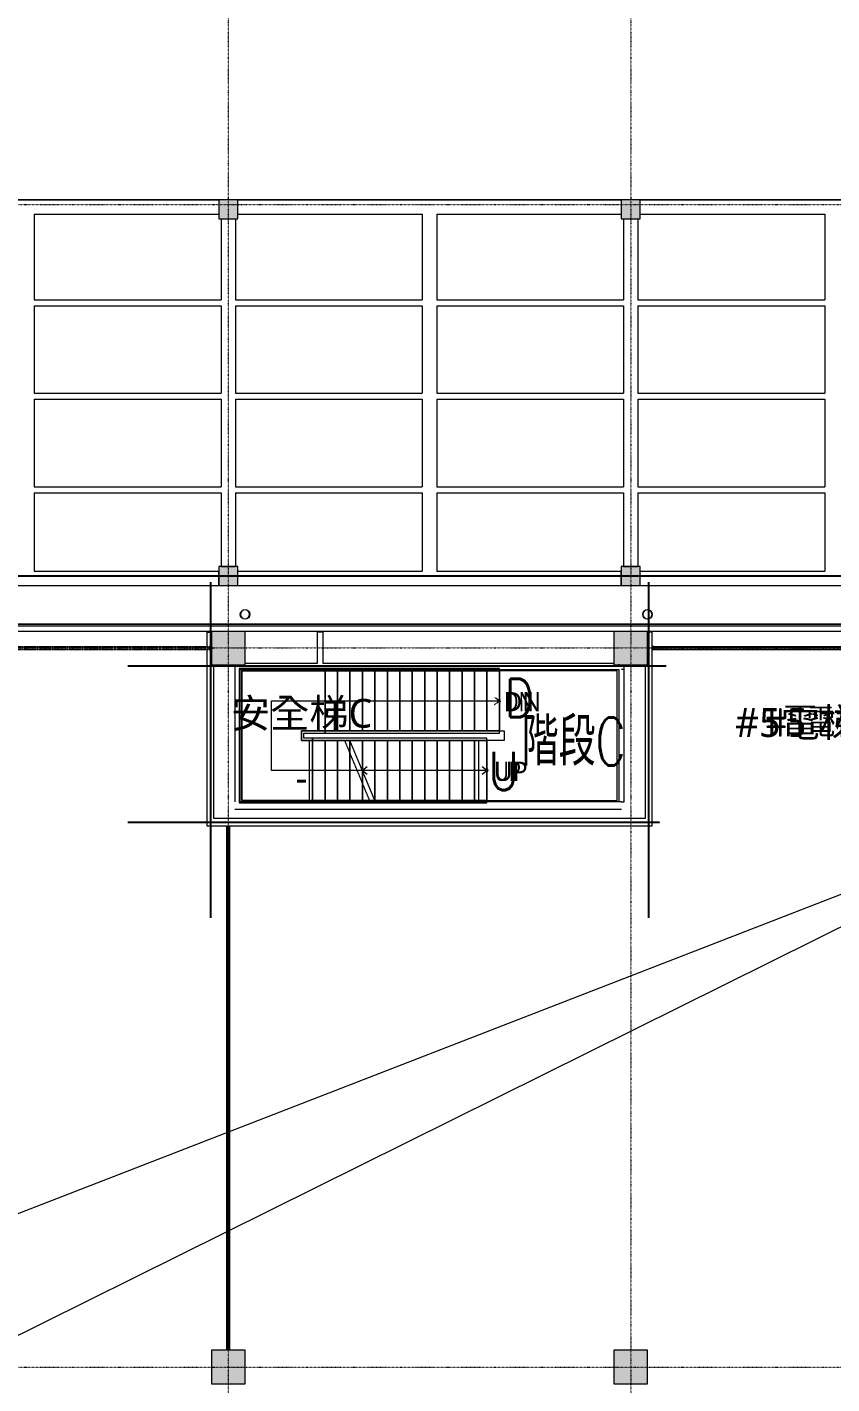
# Model space of a CAD drawing. Extents: x -32000 to 290600, y -29000 to 131250.
# Drawn here: x 172200 to 189000, y 74650 to 102950 of the extents above; entities that cross this region are included whole.
import ezdxf
from ezdxf.enums import TextEntityAlignment as Align

# ---------------------------------------------------------------- set-up
doc = ezdxf.new("R2010")
doc.units = 0
doc.header["$LTSCALE"] = 10
for name, pattern in [('H12PL2$0$JJP_三點線', [0.9, 0.3, -0.15, 0, -0.15, 0, -0.15, 0, -0.15]), ('H12PL2$0$JJP_虛線(退縮線、投影線、地下室範圍、非屬本工程、圖面分區)', [0.45, 0.3, -0.15]), ('H12PL2$0$虛線', [0.846667, 0.423333, -0.423333]), ('XFM7P20ICA$0$CENTERK3', [2.749, 2.5, -0.083, 0.083, -0.083]), ('XFM7P20ICA$0$H12PL2$0$JJP_三點線', [0.9, 0.3, -0.15, 0, -0.15, 0, -0.15, 0, -0.15]), ('XFM7P20ICA$0$H12PL2$0$JJP_虛線(退縮線、投影線、地下室範圍、非屬本工程、圖面分區)', [0.45, 0.3, -0.15]), ('XFM7P20ICA$0$H12PL2$0$虛線', [0.846667, 0.423333, -0.423333]), ('XFM7P20ICA$0$XFDP20$0$HIDDEN2', [0.1875, 0.125, -0.0625])]:
    doc.linetypes.add(name, pattern=pattern)
for name, color, linetype in [('H12PL2$0$A-OBJE-2D', 252, 'Continuous'), ('H12PL2$0$A-OBJE-MEP', 252, 'Continuous'), ('H12PL2$0$A-STRS', 252, 'Continuous'), ('H12PL2$0$A-TEXT', 252, 'Continuous'), ('H12PL2$0$A-WALL-EX', 252, 'Continuous'), ('H12PL2$0$A-WALL-IN', 252, 'Continuous'), ('H12PL2$0$A-ZONE', 252, 'Continuous'), ('H12PL2$0$S-BEAM-SHOW', 252, 'Continuous'), ('H12PL2$0$S-COL', 252, 'Continuous'), ('H12PL2$0$S-GRID', 252, 'Continuous'), ('H12PL2$0$S-SLAB-SHOW', 252, 'Continuous'), ('XFDP20$0$A-Partition-Col (50K)', 1, 'Continuous'), ('XFDP20$0$A-W-P3_(50K)', 2, 'Continuous'), ('XFDP20$0$A-W-R1 (Rockwool) (50K)', 2, 'Continuous'), ('XFM7P20ICA$0$H12PL2$0$A-OBJE-2D', 252, 'Continuous'), ('XFM7P20ICA$0$H12PL2$0$A-OBJE-MEP', 252, 'Continuous'), ('XFM7P20ICA$0$H12PL2$0$A-STRS', 252, 'Continuous'), ('XFM7P20ICA$0$H12PL2$0$A-WALL-EX', 252, 'Continuous'), ('XFM7P20ICA$0$H12PL2$0$A-WALL-IN', 252, 'Continuous'), ('XFM7P20ICA$0$H12PL2$0$A-ZONE', 252, 'Continuous'), ('XFM7P20ICA$0$H12PL2$0$Hattch', 252, 'Continuous'), ('XFM7P20ICA$0$H12PL2$0$S-COL', 252, 'Continuous'), ('XFM7P20ICA$0$H12PL2$0$S-GRID', 252, 'Continuous'), ('XFM7P20ICA$0$K-SIN', 252, 'XFM7P20ICA$0$CENTERK3'), ('XFM7P20ICA$0$TEXT2', 252, 'Continuous'), ('XFM7P20ICA$0$XFDP20$0$A-Partition-Col (200K)', 1, 'Continuous'), ('XFM7P20ICA$0$XFDP20$0$A-Partition-Col (50K)', 1, 'Continuous'), ('XFM7P20ICA$0$XFDP20$0$A-W-P3_(50K)', 2, 'Continuous'), ('XFM7P20ICA$0$XFDP20$0$A-W-R1 (Rockwool) (200K)', 2, 'XFM7P20ICA$0$XFDP20$0$HIDDEN2'), ('XFM7P20ICA$0$XFDP20$0$A-W-R1 (Rockwool) (50K)', 2, 'Continuous')]:
    doc.layers.add(name, color=color, linetype=linetype)
doc.styles.add('H12PL2$0$Standard', font='', dxfattribs={"width": 0.8})
doc.styles.add('XFM7P20ICA$0$H12PL2$0$Standard', font='isocp.shx', dxfattribs={"bigfont": 'chineset.shx'})
doc.styles.add('XFM7P20ICA$0$TEXT', font='romans.shx', dxfattribs={"width": 0.85, "bigfont": 'BIGFONT.shx'})
doc.styles.get('H12PL2$0$Standard').set_extended_font_data('Microsoft JhengHei')

# ---------------------------------------------------------------- blocks, each defined once
blk = doc.blocks.new('XFDP20$0$TP1-50-Partition_Col-side')
blk.add_lwpolyline([(-2.5, -4), (-2.5, -3.9), (-2.6, -3.9), (-2.5, -3), (-2.5, -0.3), (-2.4, -0.2), (-0.7, -0.2), (-0.5, -0.2), (-0.1, -0.2), (0, -0.2), (0, -0.2), (0.5, -0.2), (0.6, -0.2), (2.4, -0.2), (2.5, -0.3), (2.5, -3), (2.6, -3.9), (2.5, -3.9), (2.5, -4), (2.7, -4), (2.7, 0), (-2.7, 0), (-2.7, -4)], close=True)
for points in [[(-1.6, -2.1), (-2.3, -2.1, 0.414213), (-2.4, -2.2), (-2.4, -3.6), (-2.5, -3.6), (-2.5, -2.2, -0.414213), (-2.3, -2), (-1.6, -2), (-1.6, -2.1)], [(1.6, -2.1), (2.3, -2.1, -0.414213), (2.4, -2.2), (2.4, -3.6), (2.5, -3.6), (2.5, -2.2, 0.414213), (2.3, -2), (1.6, -2), (1.6, -2.1)]]:
    blk.add_lwpolyline(points, format="xyb")
blk.add_lwpolyline([(2.2, -3.6), (-2.2, -3.6, -0.414214), (-2.3, -3.5), (-2.3, -2.6, -0.414214), (-2.2, -2.5), (-1.3, -2.5, 0.414214), (-1.1, -2.3), (-1.1, -2.2, 0.414214), (-1.3, -2.1), (-1.9, -2.1), (-1.9, -2.1), (-1.3, -2.1, -0.414214), (-1.2, -2.2), (-1.2, -2.3, -0.414214), (-1.3, -2.4), (-2.2, -2.4, 0.414214), (-2.4, -2.6), (-2.4, -3.5, 0.414214), (-2.2, -3.6), (2.2, -3.6, 0.414214), (2.4, -3.5), (2.4, -2.6, 0.414214), (2.2, -2.4), (1.3, -2.4, -0.414214), (1.2, -2.3), (1.2, -2.2, -0.414214), (1.3, -2.1), (1.9, -2.1), (1.9, -2.1), (1.3, -2.1, 0.414214), (1.1, -2.2), (1.1, -2.3, 0.414214), (1.3, -2.5), (2.2, -2.5, -0.414214), (2.3, -2.6), (2.3, -3.5, -0.414214)], format="xyb", close=True)
blk = doc.blocks.new('XFDP20')
at = {"layer": 'XFDP20$0$A-W-P3_(50K)', "ltscale": 0.5}
for p, q in [((176375, 75350), (176375, 86290)), ((176425, 75350), (176425, 86290))]:
    blk.add_line(p, q, dxfattribs=at)
at = {"layer": 'XFDP20$0$A-W-R1 (Rockwool) (50K)'}
for p, q in [((185250, 90025, 0), (189375, 90025)), ((185250, 89975, 0), (189375, 89975, 0))]:
    blk.add_line(p, q, dxfattribs=at)
at = {"layer": 'XFDP20$0$A-Partition-Col (50K)', "xscale": 10, "yscale": 10, "zscale": 10, "rotation": 90}
blk.add_blockref('XFDP20$0$TP1-50-Partition_Col-side', (185250, 90000, 0), dxfattribs=at)
blk = doc.blocks.new('H12PL2')
at = {"layer": 'H12PL2$0$A-OBJE-2D', "lineweight": 0}
blk.add_line((18450, 18700), (192000, 85950), dxfattribs=at)
at = {"layer": 'H12PL2$0$A-OBJE-MEP', "lineweight": 0, "flags": 128}
for points in [[(176845, 90700, 1), (176655, 90700, 1)], [(185245, 90700, 1), (185055, 90700, 1)]]:
    blk.add_lwpolyline(points, format="xyb", close=True, dxfattribs=at)
at = {"layer": 'H12PL2$0$A-OBJE-MEP', "lineweight": 0}
for centre in [(176750, 90700), (185150, 90700)]:
    blk.add_circle(centre, 100, dxfattribs=at)
at = {"layer": 'H12PL2$0$A-STRS', "linetype": 'H12PL2$0$JJP_虛線(退縮線、投影線、地下室範圍、非屬本工程、圖面分區)', "lineweight": 0}
for p, q in [((178420, 89570), (176630, 89570)), ((176630, 89570), (176630, 86770)), ((176680, 86820), (176680, 89520)), ((176680, 89520), (178420, 89520)), ((178420, 89520), (176680, 89520)), ((176680, 89520), (176680, 86820)), ((178420, 89520), (178420, 89570)), ((182060, 89570), (178420, 89570)), ((178420, 89570), (178420, 89520)), ((178420, 89520), (182060, 89520)), ((178420, 89520), (178420, 88270)), ((178420, 89520), (178420, 88270)), ((178420, 89520), (178420, 88270)), ((178420, 88270), (178420, 89520)), ((178680, 89520), (178420, 89520)), ((178420, 89520), (178420, 88270)), ((178420, 89520), (178420, 88270)), ((178680, 89520), (178680, 88270)), ((178680, 88270), (178680, 89520)), ((178680, 89520), (178680, 88270)), ((178940, 89520), (178680, 89520)), ((178940, 89520), (178940, 88270)), ((178940, 88270), (178940, 89520)), ((178940, 89520), (178940, 88270)), ((179200, 89520), (178940, 89520)), ((179200, 89520), (179200, 88270)), ((179200, 88270), (179200, 89520)), ((179200, 89520), (179200, 88270)), ((179460, 89520), (179200, 89520)), ((179460, 89520), (179460, 88270)), ((179460, 88270), (179460, 89520)), ((179460, 89520), (179460, 88270)), ((179720, 89520), (179460, 89520)), ((179720, 89520), (179720, 88270)), ((179720, 88270), (179720, 89520)), ((179720, 89520), (179720, 88270)), ((179980, 89520), (179720, 89520)), ((179980, 89520), (179980, 88270)), ((179980, 88270), (179980, 89520)), ((179980, 89520), (179980, 88270)), ((180240, 89520), (179980, 89520)), ((180240, 89520), (180240, 88270)), ((180240, 88270), (180240, 89520)), ((180240, 89520), (180240, 88270)), ((180500, 89520), (180240, 89520)), ((180500, 89520), (180500, 88270)), ((180500, 88270), (180500, 89520)), ((180500, 89520), (180500, 88270)), ((180760, 89520), (180500, 89520)), ((180760, 89520), (180760, 88270)), ((180760, 88270), (180760, 89520)), ((180760, 89520), (180760, 88270)), ((181020, 89520), (180760, 89520)), ((181020, 89520), (181020, 88270)), ((181020, 88270), (181020, 89520)), ((181020, 89520), (181020, 88270)), ((181280, 89520), (181020, 89520)), ((181280, 89520), (181280, 88270)), ((181280, 88270), (181280, 89520)), ((181280, 89520), (181280, 88270)), ((181540, 89520), (181280, 89520)), ((181540, 89520), (181540, 88270)), ((181540, 88270), (181540, 89520)), ((181540, 89520), (181540, 88270)), ((181800, 89520), (181540, 89520)), ((181800, 89520), (181800, 88270)), ((181800, 88270), (181800, 89520)), ((181800, 89520), (181800, 88270)), ((182060, 89520), (181800, 89520)), ((182060, 89520), (182060, 89570)), ((182060, 88270), (182060, 89520)), ((178420, 88270), (177930, 88270)), ((177930, 88270), (177930, 88070)), ((177930, 88070), (177930, 88270)), ((177930, 88270), (178420, 88270)), ((177930, 88070), (178160, 88070)), ((178160, 88070), (177930, 88070)), ((177980, 88120), (177980, 88220)), ((177980, 88220), (178420, 88220)), ((178160, 88120), (177980, 88120)), ((178086.56, 88070), (178086.56, 86820)), ((178086.56, 88070), (178086.56, 86820)), ((178810.89, 88120), (178160, 88120)), ((178160, 88120), (178160, 88070)), ((178160, 88070), (178160, 88120)), ((178160, 88070), (178831.69, 88070)), ((178160, 86820), (178160, 88070)), ((178160, 86820), (178160, 88070)), ((178160, 86820), (178160, 88070)), ((178420, 88070), (178160, 88070)), ((178160, 88070), (178160, 86820)), ((178160, 86820), (178160, 88070)), ((178420, 88220), (178420, 88270)), ((182060, 88270), (178420, 88270)), ((178420, 88270), (178420, 88220)), ((178420, 88270), (178680, 88270)), ((178420, 88220), (182060, 88220)), ((178420, 86820), (178420, 88070)), ((178680, 88070), (178420, 88070)), ((178420, 88070), (178420, 86820)), ((178420, 86820), (178420, 88070)), ((178680, 88270), (178940, 88270)), ((178680, 86820), (178680, 88070)), ((178831.69, 88070), (178680, 88070)), ((178680, 88070), (178680, 86820)), ((178680, 86820), (178680, 88070)), ((179351.69, 86820), (178831.69, 88070)), ((178940, 88270), (179200, 88270)), ((179200, 88270), (179460, 88270)), ((179460, 88270), (179720, 88270)), ((179720, 88270), (179980, 88270)), ((179980, 88270), (180240, 88270)), ((180240, 88270), (180500, 88270)), ((180500, 88270), (180760, 88270)), ((180760, 88270), (181020, 88270)), ((181020, 88270), (181280, 88270)), ((181280, 88270), (181540, 88270)), ((181540, 88270), (181800, 88270)), ((181623.77, 88070), (181623.77, 86820)), ((181800, 88270), (182060, 88270)), ((182060, 88220), (182060, 88270)), ((178940, 86820), (178940, 87809.64)), ((178940, 87809.64), (178940, 86820)), ((178940, 86820), (178940, 87809.64)), ((179200, 86820), (179200, 87184.64)), ((179200, 87184.64), (179200, 86820)), ((179200, 86820), (179200, 87184.64)), ((176630, 86770), (178160, 86770)), ((178160, 86820), (176680, 86820)), ((176680, 86820), (178160, 86820)), ((179351.69, 86820), (178160, 86820)), ((178160, 86820), (178160, 86770)), ((178160, 86770), (178160, 86820)), ((178160, 86820), (178420, 86820)), ((178160, 86770), (179372.49, 86770)), ((178420, 86820), (178680, 86820)), ((178680, 86820), (178940, 86820)), ((178940, 86820), (179200, 86820)), ((179200, 86820), (179351.69, 86820))]:
    blk.add_line(p, q, dxfattribs=at)
at = {"layer": 'H12PL2$0$A-STRS', "lineweight": 0}
for p, q in [((178420, 89570), (176630, 89570)), ((176630, 89570), (176630, 86770)), ((176680, 86820), (176680, 89520)), ((176680, 89520), (178420, 89520)), ((178420, 89520), (176680, 89520)), ((176680, 89520), (176680, 86820)), ((178420, 89520), (176680, 89520)), ((176680, 89520), (176680, 86820)), ((178420, 89520), (178420, 89570)), ((182060, 89570), (178420, 89570)), ((178420, 89570), (178420, 89520)), ((178420, 89520), (182060, 89520)), ((182060, 89520), (178420, 89520)), ((178420, 89520), (178420, 88270)), ((178420, 89520), (178420, 88270)), ((178420, 88270), (178420, 89520)), ((178680, 89520), (178420, 89520)), ((178420, 89520), (178420, 88270)), ((178680, 89520), (178680, 88270)), ((178680, 88270), (178680, 89520)), ((178680, 89520), (178680, 88270)), ((178940, 89520), (178680, 89520)), ((178940, 89520), (178940, 88270)), ((178940, 88270), (178940, 89520)), ((178940, 89520), (178940, 88270)), ((179200, 89520), (178940, 89520)), ((179200, 89520), (179200, 88270)), ((179200, 88270), (179200, 89520)), ((179200, 89520), (179200, 88270)), ((179460, 89520), (179200, 89520)), ((179460, 89520), (179460, 88270)), ((179460, 88270), (179460, 89520)), ((179460, 89520), (179460, 88270)), ((179720, 89520), (179460, 89520)), ((179720, 89520), (179720, 88270)), ((179720, 88270), (179720, 89520)), ((179720, 89520), (179720, 88270)), ((179980, 89520), (179720, 89520)), ((179980, 89520), (179980, 88270)), ((179980, 88270), (179980, 89520)), ((179980, 89520), (179980, 88270)), ((180240, 89520), (179980, 89520)), ((180240, 89520), (180240, 88270)), ((180240, 88270), (180240, 89520)), ((180240, 89520), (180240, 88270)), ((180500, 89520), (180240, 89520)), ((180500, 89520), (180500, 88270)), ((180500, 88270), (180500, 89520)), ((180500, 89520), (180500, 88270)), ((180760, 89520), (180500, 89520)), ((180760, 89520), (180760, 88270)), ((180760, 88270), (180760, 89520)), ((180760, 89520), (180760, 88270)), ((181020, 89520), (180760, 89520)), ((181020, 89520), (181020, 88270)), ((181020, 88270), (181020, 89520)), ((181020, 89520), (181020, 88270)), ((181280, 89520), (181020, 89520)), ((181280, 89520), (181280, 88270)), ((181280, 88270), (181280, 89520)), ((181280, 89520), (181280, 88270)), ((181540, 89520), (181280, 89520)), ((181540, 89520), (181540, 88270)), ((181540, 88270), (181540, 89520)), ((181540, 89520), (181540, 88270)), ((181800, 89520), (181540, 89520)), ((181800, 89520), (181800, 88270)), ((181800, 88270), (181800, 89520)), ((181800, 89520), (181800, 88270)), ((182060, 89520), (181800, 89520)), ((182060, 89520), (182060, 89570)), ((182060, 88270), (182060, 89520)), ((182060, 88270), (182060, 89520)), ((177305, 87445), (177305, 88895)), ((177305, 88895), (178420, 88895)), ((178420, 88895), (181800, 88895)), ((181800, 88895), (182060, 88895)), ((178420, 88270), (177930, 88270)), ((177930, 88270), (177930, 88070)), ((177930, 88070), (177930, 88270)), ((177930, 88270), (178420, 88270)), ((177930, 88070), (177930, 88270)), ((177930, 88270), (178420, 88270)), ((177930, 88070), (178160, 88070)), ((178086.56, 88070), (177930, 88070)), ((178160, 88070), (177930, 88070)), ((177980, 88120), (177980, 88220)), ((177980, 88220), (178420, 88220)), ((178160, 88120), (177980, 88120)), ((178160, 88070), (178086.56, 88070)), ((181800, 88120), (178160, 88120)), ((178160, 88120), (178160, 88070)), ((178160, 88070), (178160, 88120)), ((178160, 88070), (181800, 88070)), ((181800, 88070), (178160, 88070)), ((178160, 86820), (178160, 88070)), ((178160, 86820), (178160, 88070)), ((178160, 86820), (178160, 88070)), ((178420, 88070), (178160, 88070)), ((178160, 88070), (178160, 86820)), ((178160, 86820), (178160, 88070)), ((178420, 88220), (178420, 88270)), ((182060, 88270), (178420, 88270)), ((178420, 88270), (178420, 88220)), ((178420, 88270), (182060, 88270)), ((178420, 88270), (178680, 88270)), ((178420, 88220), (182060, 88220)), ((178420, 86820), (178420, 88070)), ((178680, 88070), (178420, 88070)), ((178420, 88070), (178420, 86820)), ((178420, 86820), (178420, 88070)), ((178680, 88270), (178940, 88270)), ((178680, 86820), (178680, 88070)), ((178940, 88070), (178680, 88070)), ((178680, 88070), (178680, 86820)), ((178680, 86820), (178680, 88070)), ((181800, 88120), (178919.2, 88120)), ((178940, 88270), (179200, 88270)), ((178940, 88070), (181800, 88070)), ((181800, 88070), (178940, 88070)), ((179200, 88070), (178940, 88070)), ((179460, 86820), (178940, 88070)), ((178940, 86820), (178940, 88070)), ((179200, 88070), (178940, 88070)), ((178940, 88070), (178940, 86820)), ((178940, 86820), (178940, 88070)), ((179200, 88270), (179460, 88270)), ((179200, 87445), (179200, 88070)), ((179460, 88070), (179200, 88070)), ((179200, 88070), (179200, 87445)), ((179200, 87445), (179200, 88070)), ((179200, 86820), (179200, 88070)), ((179460, 88070), (179200, 88070)), ((179200, 88070), (179200, 86820)), ((179200, 86820), (179200, 88070)), ((179460, 88270), (179720, 88270)), ((179460, 86820), (179460, 88070)), ((179720, 88070), (179460, 88070)), ((179460, 88070), (179460, 86820)), ((179460, 86820), (179460, 88070)), ((179460, 86820), (179460, 88070)), ((179720, 88070), (179460, 88070)), ((179460, 88070), (179460, 86820)), ((179460, 86820), (179460, 88070)), ((179720, 88270), (179980, 88270)), ((179720, 86820), (179720, 88070)), ((179980, 88070), (179720, 88070)), ((179720, 88070), (179720, 86820)), ((179720, 86820), (179720, 88070)), ((179720, 86820), (179720, 88070)), ((179980, 88070), (179720, 88070)), ((179720, 88070), (179720, 86820)), ((179720, 86820), (179720, 88070)), ((179980, 88270), (180240, 88270)), ((179980, 86820), (179980, 88070)), ((180240, 88070), (179980, 88070)), ((179980, 88070), (179980, 86820)), ((179980, 86820), (179980, 88070)), ((179980, 86820), (179980, 88070)), ((180240, 88070), (179980, 88070)), ((179980, 88070), (179980, 86820)), ((179980, 86820), (179980, 88070)), ((180240, 88270), (180500, 88270)), ((180240, 86820), (180240, 88070)), ((180500, 88070), (180240, 88070)), ((180240, 88070), (180240, 86820)), ((180240, 86820), (180240, 88070)), ((180240, 86820), (180240, 88070)), ((180500, 88070), (180240, 88070)), ((180240, 88070), (180240, 86820)), ((180240, 86820), (180240, 88070)), ((180500, 88270), (180760, 88270)), ((180500, 86820), (180500, 88070)), ((180760, 88070), (180500, 88070)), ((180500, 88070), (180500, 86820)), ((180500, 86820), (180500, 88070)), ((180500, 86820), (180500, 88070)), ((180760, 88070), (180500, 88070)), ((180500, 88070), (180500, 86820)), ((180500, 86820), (180500, 88070)), ((180760, 88270), (181020, 88270)), ((180760, 86820), (180760, 88070)), ((181020, 88070), (180760, 88070)), ((180760, 88070), (180760, 86820)), ((180760, 86820), (180760, 88070)), ((180760, 86820), (180760, 88070)), ((181020, 88070), (180760, 88070)), ((180760, 88070), (180760, 86820)), ((180760, 86820), (180760, 88070)), ((181020, 88270), (181280, 88270)), ((181020, 86820), (181020, 88070)), ((181280, 88070), (181020, 88070)), ((181020, 88070), (181020, 86820)), ((181020, 86820), (181020, 88070)), ((181020, 86820), (181020, 88070)), ((181280, 88070), (181020, 88070)), ((181020, 88070), (181020, 86820)), ((181020, 86820), (181020, 88070)), ((181280, 88270), (181540, 88270)), ((181280, 86820), (181280, 88070)), ((181540, 88070), (181280, 88070)), ((181280, 88070), (181280, 86820)), ((181280, 86820), (181280, 88070)), ((181280, 86820), (181280, 88070)), ((181540, 88070), (181280, 88070)), ((181280, 88070), (181280, 86820)), ((181280, 86820), (181280, 88070)), ((181540, 88270), (181800, 88270)), ((181540, 86820), (181540, 88070)), ((181800, 88070), (181540, 88070)), ((181540, 88070), (181540, 86820)), ((181540, 86820), (181540, 88070)), ((181540, 86820), (181540, 88070)), ((181800, 88070), (181540, 88070)), ((181540, 88070), (181540, 86820)), ((181540, 86820), (181540, 88070)), ((181800, 88270), (182060, 88270)), ((181800, 88070), (181800, 88120)), ((181800, 88070), (181800, 88120)), ((181800, 86820), (181800, 88070)), ((181800, 86820), (181800, 88070)), ((181800, 86820), (181800, 88070)), ((181800, 86820), (181800, 88070)), ((182060, 88220), (182060, 88270)), ((179300, 87520), (179200, 87445)), ((181800, 87445), (181700, 87520)), ((178160, 87445), (177305, 87445)), ((181540, 87445), (178160, 87445)), ((181540, 87445), (179200, 87445)), ((179200, 87445), (179300, 87370)), ((181800, 87445), (181540, 87445)), ((181800, 87445), (181540, 87445)), ((181700, 87370), (181800, 87445)), ((176630, 86770), (178160, 86770)), ((178160, 86820), (176680, 86820)), ((176680, 86820), (178086.56, 86820)), ((176680, 86820), (178160, 86820)), ((178086.56, 86820), (178160, 86820)), ((181800, 86820), (178160, 86820)), ((178160, 86820), (178160, 86770)), ((178160, 86770), (178160, 86820)), ((178160, 86820), (181800, 86820)), ((178160, 86820), (178420, 86820)), ((178160, 86770), (181800, 86770)), ((178420, 86820), (178680, 86820)), ((178680, 86820), (178940, 86820)), ((178940, 86820), (179200, 86820)), ((179200, 86820), (179460, 86820)), ((181800, 86820), (179460, 86820)), ((179460, 86820), (181800, 86820)), ((179460, 86820), (179720, 86820)), ((179460, 86820), (179720, 86820)), ((179480.8, 86770), (181800, 86770)), ((179720, 86820), (179980, 86820)), ((179720, 86820), (179980, 86820)), ((179980, 86820), (180240, 86820)), ((179980, 86820), (180240, 86820)), ((180240, 86820), (180500, 86820)), ((180240, 86820), (180500, 86820)), ((180500, 86820), (180760, 86820)), ((180500, 86820), (180760, 86820)), ((180760, 86820), (181020, 86820)), ((180760, 86820), (181020, 86820)), ((181020, 86820), (181280, 86820)), ((181020, 86820), (181280, 86820)), ((181280, 86820), (181540, 86820)), ((181280, 86820), (181540, 86820)), ((181540, 86820), (181800, 86820)), ((181540, 86820), (181800, 86820)), ((181800, 86770), (181800, 86820)), ((181800, 86770), (181800, 86820))]:
    blk.add_line(p, q, dxfattribs=at)
at = {"layer": 'H12PL2$0$A-STRS', "linetype": 'H12PL2$0$虛線', "lineweight": 0}
for p, q in [((178420, 89520), (176680, 89520)), ((176680, 89520), (176680, 86820)), ((182060, 89520), (178420, 89520)), ((182060, 88270), (182060, 89520)), ((177930, 88070), (177930, 88270)), ((177930, 88270), (178420, 88270)), ((178086.56, 88070), (177930, 88070)), ((178160, 88070), (178086.56, 88070)), ((178831.69, 88070), (178160, 88070)), ((178420, 88270), (182060, 88270)), ((176680, 86820), (178086.56, 86820)), ((178086.56, 86820), (178160, 86820)), ((178160, 86820), (179351.69, 86820))]:
    blk.add_line(p, q, dxfattribs=at)
at = {"layer": 'H12PL2$0$A-STRS', "lineweight": 0, "flags": 128}
for points in [[(182060, 88920, 1), (182060, 88870, 1)], [(181800, 87470, 1), (181800, 87420, 1)]]:
    blk.add_lwpolyline(points, format="xyb", close=True, dxfattribs=at)
at = {"layer": 'H12PL2$0$A-WALL-EX', "lineweight": 0}
blk.add_line((151700, 90465), (237400, 90465), dxfattribs=at)
at = {"layer": 'H12PL2$0$A-WALL-EX', "lineweight": 0, "flags": 128}
for points in [[(151550, 90350), (237400, 90350)], [(151700, 90500), (237360, 90500)], [(151700, 90500), (237360, 90500)], [(237400, 90500), (151700, 90500)]]:
    blk.add_lwpolyline(points, dxfattribs=at)
at = {"layer": 'H12PL2$0$A-WALL-IN', "lineweight": 0, "flags": 128}
for points in [[(175950, 90330), (175950, 86290)], [(175950, 90330), (176050, 90330)], [(178380, 90330), (178255, 90330)], [(178255, 90330), (178255, 89675)], [(178380, 89675), (178380, 90330)], [(185250, 90330), (185150, 90330)], [(185250, 86440), (185250, 90330)], [(176100, 86440), (176100, 89650)], [(176537.5, 89650), (176537.5, 89550)], [(176537.5, 89650), (176537.5, 86790)], [(176537.5, 89550), (176537.5, 86790)], [(176650.5, 89550), (184549.5, 89550)], [(176650.5, 86790), (176650.5, 89550)], [(176650.5, 86790), (176650.5, 89550)], [(178255, 89675), (176750, 89675)], [(178255, 89550), (178380, 89550)], [(184450, 89675), (178380, 89675)], [(184450, 89675), (178380, 89675)], [(178380, 89550), (184549.5, 89550)], [(184549.5, 89650), (184549.5, 89664.86)], [(184549.5, 89650), (184549.5, 89664.86)], [(184549.5, 89550), (184549.5, 86790)], [(184549.5, 89550), (184549.5, 86790)], [(184662.5, 89550), (184606, 89550)], [(184662.5, 86790), (184662.5, 89650)], [(184662.5, 86790), (184662.5, 89550)], [(185100, 89650), (185100, 86440)], [(176537.5, 86640), (184606, 86640)], [(176537.5, 86640), (184606, 86640)], [(184606, 86790), (176650.5, 86790)], [(184606, 86790), (176650.5, 86790)], [(184606, 86790), (184662.5, 86790)], [(184606, 86790), (184662.5, 86790)], [(185100, 86440), (176100, 86440)], [(185250, 86290), (185250, 86440)], [(175950, 86290), (176100, 86290)], [(176100, 86290), (185250, 86290)]]:
    blk.add_lwpolyline(points, dxfattribs=at)
at = {"layer": 'H12PL2$0$S-BEAM-SHOW', "lineweight": 0, "flags": 128}
for points in [[(168200, 99350), (176200, 99350)], [(176200, 99350), (176200, 99050)], [(176600, 99350), (184600, 99350)], [(176600, 99050), (176600, 99350)], [(184600, 99350), (184600, 99050)], [(185000, 99350), (193000, 99350)], [(185000, 99050), (185000, 99350)], [(172350, 99050), (172350, 97262.5)], [(172350, 99050), (176200, 99050)], [(176250, 98950), (176550, 98950)], [(176250, 98950), (176250, 97262.5)], [(176550, 98950), (176550, 97262.5)], [(176600, 99050), (180450, 99050)], [(180450, 99050), (180450, 97262.5)], [(180750, 99050), (180750, 97262.5)], [(180750, 99050), (184600, 99050)], [(184650, 98950), (184950, 98950)], [(184650, 98950), (184650, 97262.5)], [(184950, 98950), (184950, 97262.5)], [(185000, 99050), (188850, 99050)], [(188850, 99050), (188850, 97262.5)], [(172350, 97262.5), (176250, 97262.5)], [(172350, 97137.5), (176250, 97137.5)], [(172350, 97137.5), (172350, 95312.5)], [(176250, 97137.5), (176250, 95312.5)], [(176550, 97262.5), (180450, 97262.5)], [(176550, 97137.5), (180450, 97137.5)], [(176550, 97137.5), (176550, 95312.5)], [(180450, 97137.5), (180450, 95312.5)], [(180750, 97262.5), (184650, 97262.5)], [(180750, 97137.5), (180750, 95312.5)], [(180750, 97137.5), (184650, 97137.5)], [(184650, 97137.5), (184650, 95312.5)], [(184950, 97262.5), (188850, 97262.5)], [(184950, 97137.5), (188850, 97137.5)], [(184950, 97137.5), (184950, 95312.5)], [(188850, 97137.5), (188850, 95312.5)], [(172350, 95312.5), (176250, 95312.5)], [(172350, 95187.5), (176250, 95187.5)], [(172350, 95187.5), (172350, 93362.5)], [(176250, 95187.5), (176250, 93362.5)], [(176550, 95312.5), (180450, 95312.5)], [(176550, 95187.5), (180450, 95187.5)], [(176550, 95187.5), (176550, 93362.5)], [(180450, 95187.5), (180450, 93362.5)], [(180750, 95312.5), (184650, 95312.5)], [(180750, 95187.5), (180750, 93362.5)], [(180750, 95187.5), (184650, 95187.5)], [(184650, 95187.5), (184650, 93362.5)], [(184950, 95312.5), (188850, 95312.5)], [(184950, 95187.5), (188850, 95187.5)], [(184950, 95187.5), (184950, 93362.5)], [(188850, 95187.5), (188850, 93362.5)], [(172350, 93362.5), (176250, 93362.5)], [(172350, 93237.5), (176250, 93237.5)], [(172350, 93237.5), (172350, 91600)], [(176250, 93237.5), (176250, 91700)], [(176550, 93362.5), (180450, 93362.5)], [(176550, 93237.5), (180450, 93237.5)], [(176550, 93237.5), (176550, 91700)], [(180450, 93237.5), (180450, 91600)], [(180750, 93362.5), (184650, 93362.5)], [(180750, 93237.5), (180750, 91600)], [(180750, 93237.5), (184650, 93237.5)], [(184650, 93237.5), (184650, 91700)], [(184950, 93362.5), (188850, 93362.5)], [(184950, 93237.5), (188850, 93237.5)], [(184950, 93237.5), (184950, 91700)], [(188850, 93237.5), (188850, 91600)], [(176250, 91700), (176550, 91700)], [(184650, 91700), (184950, 91700)], [(172350, 91600), (176200, 91600)], [(176200, 91300), (176200, 91600)], [(176600, 91600), (180450, 91600)], [(176600, 91300), (176600, 91600)], [(180750, 91600), (184600, 91600)], [(184600, 91300), (184600, 91600)], [(185000, 91600), (188850, 91600)], [(185000, 91300), (185000, 91600)], [(168200, 91300), (176200, 91300)], [(176600, 91300), (184600, 91300)], [(185000, 91300), (193000, 91300)]]:
    blk.add_lwpolyline(points, dxfattribs=at)
at = {"layer": 'H12PL2$0$S-COL', "lineweight": 0, "flags": 128}
for points in [[(176200, 98950), (176600, 98950), (176600, 99350), (176200, 99350)], [(184600, 98950), (185000, 98950), (185000, 99350), (184600, 99350)], [(176200, 91300), (176600, 91300), (176600, 91700), (176200, 91700)], [(184600, 91300), (185000, 91300), (185000, 91700), (184600, 91700)], [(176050, 74650), (176750, 74650), (176750, 75350), (176050, 75350)], [(184450, 74650), (185150, 74650), (185150, 75350), (184450, 75350)]]:
    blk.add_lwpolyline(points, close=True, dxfattribs=at)
for points in [[(176050, 90350), (176050, 89650), (176750, 89650), (176750, 90350)], [(184450, 90350), (184450, 89650), (185150, 89650), (185150, 90350)]]:
    blk.add_lwpolyline(points, dxfattribs=at)
at = {"layer": 'H12PL2$0$S-GRID', "linetype": 'H12PL2$0$JJP_三點線', "lineweight": 0}
for p, q in [((176400, 128250), (176400, -28000)), ((184800, 128250), (184800, -28000)), ((-29000, 99250), (289600, 99250)), ((-29000, 90000), (289600, 90000)), ((-29000, 75000), (289600, 75000))]:
    blk.add_line(p, q, dxfattribs=at)
at = {"layer": 'H12PL2$0$S-SLAB-SHOW', "lineweight": 0, "flags": 128}
for points in [[(152760, 91300), (189263.15, 91300), (189263.15, 99350), (154710, 99350), (154710, 92610), (154510, 92610), (154510, 92710), (153744, 92710), (153526, 92710), (153526, 92970), (152760, 92970)], [(181800, 86820), (184520, 86820), (184520, 89520), (182060, 89520), (182060, 88270), (182160, 88270), (182160, 88070), (181800, 88070)]]:
    blk.add_lwpolyline(points, close=True, dxfattribs=at)
blk.add_blockref('XFDP20', (0, 0))
at = {"layer": 'H12PL2$0$A-TEXT', "linetype": 'Continuous', "lineweight": 0, "char_height": 400, "attachment_point": 4, "style": 'H12PL2$0$Standard'}
for s, insert in [('\\A1;DN', (182155.24, 88878.78)), ('\\A1;UP', (181952.32, 87425.49))]:
    blk.add_mtext(s, dxfattribs=dict(at, insert=insert))
at = {"layer": 'H12PL2$0$A-ZONE', "style": 'H12PL2$0$Standard'}
for s, p in [('安全梯C', (177930, 88937.74)), ('#5電梯(無塵梯)', (189732.47, 88744.68)), ('-', (177930, 87595.85))]:
    blk.add_text(s, height=600, dxfattribs=at).set_placement(p, align=Align.TOP_CENTER)
blk = doc.blocks.new('XFM7P20ICA$0$XFDP20$0$TP1-50-Partition_Col-side')
blk.add_lwpolyline([(-2.5, -4), (-2.5, -3.9), (-2.6, -3.9), (-2.5, -3), (-2.5, -0.3), (-2.4, -0.2), (-0.7, -0.2), (-0.5, -0.2), (-0.1, -0.2), (0, -0.2), (0, -0.2), (0.5, -0.2), (0.6, -0.2), (2.4, -0.2), (2.5, -0.3), (2.5, -3), (2.6, -3.9), (2.5, -3.9), (2.5, -4), (2.7, -4), (2.7, 0), (-2.7, 0), (-2.7, -4)], close=True)
for points in [[(-1.6, -2.1), (-2.3, -2.1, 0.414213), (-2.4, -2.2), (-2.4, -3.6), (-2.5, -3.6), (-2.5, -2.2, -0.414213), (-2.3, -2), (-1.6, -2), (-1.6, -2.1)], [(1.6, -2.1), (2.3, -2.1, -0.414213), (2.4, -2.2), (2.4, -3.6), (2.5, -3.6), (2.5, -2.2, 0.414213), (2.3, -2), (1.6, -2), (1.6, -2.1)]]:
    blk.add_lwpolyline(points, format="xyb")
blk.add_lwpolyline([(2.2, -3.6), (-2.2, -3.6, -0.414214), (-2.3, -3.5), (-2.3, -2.6, -0.414214), (-2.2, -2.5), (-1.3, -2.5, 0.414214), (-1.1, -2.3), (-1.1, -2.2, 0.414214), (-1.3, -2.1), (-1.9, -2.1), (-1.9, -2.1), (-1.3, -2.1, -0.414214), (-1.2, -2.2), (-1.2, -2.3, -0.414214), (-1.3, -2.4), (-2.2, -2.4, 0.414214), (-2.4, -2.6), (-2.4, -3.5, 0.414214), (-2.2, -3.6), (2.2, -3.6, 0.414214), (2.4, -3.5), (2.4, -2.6, 0.414214), (2.2, -2.4), (1.3, -2.4, -0.414214), (1.2, -2.3), (1.2, -2.2, -0.414214), (1.3, -2.1), (1.9, -2.1), (1.9, -2.1), (1.3, -2.1, 0.414214), (1.1, -2.2), (1.1, -2.3, 0.414214), (1.3, -2.5), (2.2, -2.5, -0.414214), (2.3, -2.6), (2.3, -3.5, -0.414214)], format="xyb", close=True)
blk = doc.blocks.new('XFM7P20ICA$0$XFDP20')
at = {"layer": 'XFM7P20ICA$0$XFDP20$0$A-W-P3_(50K)', "ltscale": 0.5}
for p, q in [((176375, 75350), (176375, 86290)), ((176425, 75350), (176425, 86290))]:
    blk.add_line(p, q, dxfattribs=at)
at = {"layer": 'XFM7P20ICA$0$XFDP20$0$A-W-R1 (Rockwool) (200K)'}
for p, q in [((168350, 90025, 0), (176050, 90025, 0)), ((168350, 89975, 0), (176050, 89975, 0))]:
    blk.add_line(p, q, dxfattribs=at)
at = {"layer": 'XFM7P20ICA$0$XFDP20$0$A-W-R1 (Rockwool) (50K)'}
for p, q in [((185250, 90025, 0), (189600, 90025, 0)), ((185250, 89975, 0), (189600, 89975, 0))]:
    blk.add_line(p, q, dxfattribs=at)
at = {"layer": 'XFM7P20ICA$0$XFDP20$0$A-Partition-Col (200K)', "xscale": -10, "yscale": 10, "zscale": 10, "rotation": 270}
blk.add_blockref('XFM7P20ICA$0$XFDP20$0$TP1-50-Partition_Col-side', (176050, 90000, 0), dxfattribs=at)
at = {"layer": 'XFM7P20ICA$0$XFDP20$0$A-Partition-Col (50K)', "xscale": 10, "yscale": 10, "zscale": 10, "rotation": 90}
blk.add_blockref('XFM7P20ICA$0$XFDP20$0$TP1-50-Partition_Col-side', (185250, 90000, 0), dxfattribs=at)
blk = doc.blocks.new('XFM7P20ICA$0$H12PL2')
at = {"layer": 'XFM7P20ICA$0$H12PL2$0$Hattch', "linetype": 'Continuous', "lineweight": 0}
for points in [[(176200, 98950), (176600, 98950), (176600, 99350), (176200, 99350)], [(184600, 98950), (185000, 98950), (185000, 99350), (184600, 99350)], [(176200, 91300), (176600, 91300), (176600, 91700), (176200, 91700)], [(184600, 91300), (185000, 91300), (185000, 91700), (184600, 91700)], [(176050, 89650), (176750, 89650), (176750, 90350), (176050, 90350)], [(184450, 89650), (185150, 89650), (185150, 90350), (184450, 90350)], [(176050, 74650), (176750, 74650), (176750, 75350), (176050, 75350)], [(184450, 74650), (185150, 74650), (185150, 75350), (184450, 75350)]]:
    blk.add_hatch(color=256, dxfattribs=at).paths.add_polyline_path(points)
at = {"layer": 'XFM7P20ICA$0$H12PL2$0$A-OBJE-2D', "lineweight": 0}
blk.add_line((18450, -465), (192750, 85950), dxfattribs=at)
at = {"layer": 'XFM7P20ICA$0$H12PL2$0$A-OBJE-MEP', "lineweight": 0, "flags": 128}
for points in [[(176845, 90700, 1), (176655, 90700, 1)], [(185245, 90700, 1), (185055, 90700, 1)]]:
    blk.add_lwpolyline(points, format="xyb", close=True, dxfattribs=at)
at = {"layer": 'XFM7P20ICA$0$H12PL2$0$A-OBJE-MEP', "lineweight": 0}
for centre in [(176750, 90700), (185150, 90700)]:
    blk.add_circle(centre, 100, dxfattribs=at)
at = {"layer": 'XFM7P20ICA$0$H12PL2$0$A-STRS', "linetype": 'XFM7P20ICA$0$H12PL2$0$JJP_虛線(退縮線、投影線、地下室範圍、非屬本工程、圖面分區)', "lineweight": 0}
for p, q in [((178420, 89570), (176630, 89570)), ((176630, 89570), (176630, 86770)), ((176680, 86820), (176680, 89520)), ((176680, 89520), (178420, 89520)), ((178420, 89520), (176680, 89520)), ((176680, 89520), (176680, 86820)), ((178420, 89520), (178420, 89570)), ((182060, 89570), (178420, 89570)), ((178420, 89570), (178420, 89520)), ((178420, 89520), (182060, 89520)), ((178420, 89520), (178420, 88270)), ((178420, 89520), (178420, 88270)), ((178420, 89520), (178420, 88270)), ((178420, 88270), (178420, 89520)), ((178680, 89520), (178420, 89520)), ((178420, 89520), (178420, 88270)), ((178420, 89520), (178420, 88270)), ((178680, 89520), (178680, 88270)), ((178680, 88270), (178680, 89520)), ((178680, 89520), (178680, 88270)), ((178940, 89520), (178680, 89520)), ((178940, 89520), (178940, 88270)), ((178940, 88270), (178940, 89520)), ((178940, 89520), (178940, 88270)), ((179200, 89520), (178940, 89520)), ((179200, 89520), (179200, 88270)), ((179200, 88270), (179200, 89520)), ((179200, 89520), (179200, 88270)), ((179460, 89520), (179200, 89520)), ((179460, 89520), (179460, 88270)), ((179460, 88270), (179460, 89520)), ((179460, 89520), (179460, 88270)), ((179720, 89520), (179460, 89520)), ((179720, 89520), (179720, 88270)), ((179720, 88270), (179720, 89520)), ((179720, 89520), (179720, 88270)), ((179980, 89520), (179720, 89520)), ((179980, 89520), (179980, 88270)), ((179980, 88270), (179980, 89520)), ((179980, 89520), (179980, 88270)), ((180240, 89520), (179980, 89520)), ((180240, 89520), (180240, 88270)), ((180240, 88270), (180240, 89520)), ((180240, 89520), (180240, 88270)), ((180500, 89520), (180240, 89520)), ((180500, 89520), (180500, 88270)), ((180500, 88270), (180500, 89520)), ((180500, 89520), (180500, 88270)), ((180760, 89520), (180500, 89520)), ((180760, 89520), (180760, 88270)), ((180760, 88270), (180760, 89520)), ((180760, 89520), (180760, 88270)), ((181020, 89520), (180760, 89520)), ((181020, 89520), (181020, 88270)), ((181020, 88270), (181020, 89520)), ((181020, 89520), (181020, 88270)), ((181280, 89520), (181020, 89520)), ((181280, 89520), (181280, 88270)), ((181280, 88270), (181280, 89520)), ((181280, 89520), (181280, 88270)), ((181540, 89520), (181280, 89520)), ((181540, 89520), (181540, 88270)), ((181540, 88270), (181540, 89520)), ((181540, 89520), (181540, 88270)), ((181800, 89520), (181540, 89520)), ((181800, 89520), (181800, 88270)), ((181800, 88270), (181800, 89520)), ((181800, 89520), (181800, 88270)), ((182060, 89520), (181800, 89520)), ((182060, 89520), (182060, 89570)), ((182060, 88270), (182060, 89520)), ((177305, 87445), (177305, 88895)), ((177305, 88895), (178420, 88895)), ((178420, 88895), (181800, 88895)), ((181800, 88895), (182060, 88895)), ((182060, 88895), (181960, 88970)), ((181960, 88820), (182060, 88895)), ((178420, 88270), (177930, 88270)), ((177930, 88270), (177930, 88070)), ((177930, 88070), (177930, 88270)), ((177930, 88270), (178420, 88270)), ((177930, 88070), (178160, 88070)), ((178160, 88070), (177930, 88070)), ((177980, 88120), (177980, 88220)), ((177980, 88220), (178420, 88220)), ((178160, 88120), (177980, 88120)), ((178086.56, 88070), (178086.56, 86820)), ((178086.56, 88070), (178086.56, 86820)), ((178810.89, 88120), (178160, 88120)), ((178160, 88120), (178160, 88070)), ((178160, 88070), (178160, 88120)), ((178160, 88070), (178831.69, 88070)), ((178160, 86820), (178160, 88070)), ((178160, 86820), (178160, 88070)), ((178160, 86820), (178160, 88070)), ((178420, 88070), (178160, 88070)), ((178160, 88070), (178160, 86820)), ((178160, 86820), (178160, 88070)), ((178420, 88220), (178420, 88270)), ((182060, 88270), (178420, 88270)), ((178420, 88270), (178420, 88220)), ((178420, 88270), (178680, 88270)), ((178420, 88220), (182060, 88220)), ((178420, 86820), (178420, 88070)), ((178680, 88070), (178420, 88070)), ((178420, 88070), (178420, 86820)), ((178420, 86820), (178420, 88070)), ((178680, 88270), (178940, 88270)), ((178680, 86820), (178680, 88070)), ((178831.69, 88070), (178680, 88070)), ((178680, 88070), (178680, 86820)), ((178680, 86820), (178680, 88070)), ((179351.69, 86820), (178831.69, 88070)), ((178940, 88270), (179200, 88270)), ((179200, 88270), (179460, 88270)), ((179460, 88270), (179720, 88270)), ((179720, 88270), (179980, 88270)), ((179980, 88270), (180240, 88270)), ((180240, 88270), (180500, 88270)), ((180500, 88270), (180760, 88270)), ((180760, 88270), (181020, 88270)), ((181020, 88270), (181280, 88270)), ((181280, 88270), (181540, 88270)), ((181540, 88270), (181800, 88270)), ((181623.77, 88070), (181623.77, 86820)), ((181800, 88270), (182060, 88270)), ((182060, 88220), (182060, 88270)), ((178940, 86820), (178940, 87809.64)), ((178940, 87809.64), (178940, 86820)), ((178940, 86820), (178940, 87809.64)), ((178160, 87445), (177305, 87445)), ((179091.69, 87445), (178160, 87445)), ((179200, 86820), (179200, 87184.64)), ((179200, 87184.64), (179200, 86820)), ((179200, 86820), (179200, 87184.64)), ((176630, 86770), (178160, 86770)), ((178160, 86820), (176680, 86820)), ((176680, 86820), (178160, 86820)), ((179351.69, 86820), (178160, 86820)), ((178160, 86820), (178160, 86770)), ((178160, 86770), (178160, 86820)), ((178160, 86820), (178420, 86820)), ((178160, 86770), (179372.49, 86770)), ((178420, 86820), (178680, 86820)), ((178680, 86820), (178940, 86820)), ((178940, 86820), (179200, 86820)), ((179200, 86820), (179351.69, 86820))]:
    blk.add_line(p, q, dxfattribs=at)
at = {"layer": 'XFM7P20ICA$0$H12PL2$0$A-STRS', "lineweight": 0}
for p, q in [((178420, 89570), (176630, 89570)), ((176630, 89570), (176630, 86770)), ((176680, 86820), (176680, 89520)), ((176680, 89520), (178420, 89520)), ((178420, 89520), (176680, 89520)), ((176680, 89520), (176680, 86820)), ((178420, 89520), (176680, 89520)), ((176680, 89520), (176680, 86820)), ((178420, 89520), (178420, 89570)), ((182060, 89570), (178420, 89570)), ((178420, 89570), (178420, 89520)), ((178420, 89520), (182060, 89520)), ((182060, 89520), (178420, 89520)), ((178420, 89520), (178420, 88270)), ((178420, 89520), (178420, 88270)), ((178420, 88270), (178420, 89520)), ((178680, 89520), (178420, 89520)), ((178420, 89520), (178420, 88270)), ((178680, 89520), (178680, 88270)), ((178680, 88270), (178680, 89520)), ((178680, 89520), (178680, 88270)), ((178940, 89520), (178680, 89520)), ((178940, 89520), (178940, 88270)), ((178940, 88270), (178940, 89520)), ((178940, 89520), (178940, 88270)), ((179200, 89520), (178940, 89520)), ((179200, 89520), (179200, 88270)), ((179200, 88270), (179200, 89520)), ((179200, 89520), (179200, 88270)), ((179460, 89520), (179200, 89520)), ((179460, 89520), (179460, 88270)), ((179460, 88270), (179460, 89520)), ((179460, 89520), (179460, 88270)), ((179720, 89520), (179460, 89520)), ((179720, 89520), (179720, 88270)), ((179720, 88270), (179720, 89520)), ((179720, 89520), (179720, 88270)), ((179980, 89520), (179720, 89520)), ((179980, 89520), (179980, 88270)), ((179980, 88270), (179980, 89520)), ((179980, 89520), (179980, 88270)), ((180240, 89520), (179980, 89520)), ((180240, 89520), (180240, 88270)), ((180240, 88270), (180240, 89520)), ((180240, 89520), (180240, 88270)), ((180500, 89520), (180240, 89520)), ((180500, 89520), (180500, 88270)), ((180500, 88270), (180500, 89520)), ((180500, 89520), (180500, 88270)), ((180760, 89520), (180500, 89520)), ((180760, 89520), (180760, 88270)), ((180760, 88270), (180760, 89520)), ((180760, 89520), (180760, 88270)), ((181020, 89520), (180760, 89520)), ((181020, 89520), (181020, 88270)), ((181020, 88270), (181020, 89520)), ((181020, 89520), (181020, 88270)), ((181280, 89520), (181020, 89520)), ((181280, 89520), (181280, 88270)), ((181280, 88270), (181280, 89520)), ((181280, 89520), (181280, 88270)), ((181540, 89520), (181280, 89520)), ((181540, 89520), (181540, 88270)), ((181540, 88270), (181540, 89520)), ((181540, 89520), (181540, 88270)), ((181800, 89520), (181540, 89520)), ((181800, 89520), (181800, 88270)), ((181800, 88270), (181800, 89520)), ((181800, 89520), (181800, 88270)), ((182060, 89520), (181800, 89520)), ((182060, 89520), (182060, 89570)), ((182060, 88270), (182060, 89520)), ((182060, 88270), (182060, 89520)), ((177305, 87445), (177305, 88895)), ((177305, 88895), (178420, 88895)), ((178420, 88895), (181800, 88895)), ((181800, 88895), (182060, 88895)), ((178420, 88270), (177930, 88270)), ((177930, 88270), (177930, 88070)), ((177930, 88070), (177930, 88270)), ((177930, 88270), (178420, 88270)), ((177930, 88070), (177930, 88270)), ((177930, 88270), (178420, 88270)), ((177930, 88070), (178160, 88070)), ((178086.56, 88070), (177930, 88070)), ((178160, 88070), (177930, 88070)), ((177980, 88120), (177980, 88220)), ((177980, 88220), (178420, 88220)), ((178160, 88120), (177980, 88120)), ((178160, 88070), (178086.56, 88070)), ((181800, 88120), (178160, 88120)), ((178160, 88120), (178160, 88070)), ((178160, 88070), (178160, 88120)), ((178160, 88070), (181800, 88070)), ((181800, 88070), (178160, 88070)), ((178160, 86820), (178160, 88070)), ((178160, 86820), (178160, 88070)), ((178160, 86820), (178160, 88070)), ((178420, 88070), (178160, 88070)), ((178160, 88070), (178160, 86820)), ((178160, 86820), (178160, 88070)), ((178420, 88220), (178420, 88270)), ((182060, 88270), (178420, 88270)), ((178420, 88270), (178420, 88220)), ((178420, 88270), (182060, 88270)), ((178420, 88270), (178680, 88270)), ((178420, 88220), (182060, 88220)), ((178420, 86820), (178420, 88070)), ((178680, 88070), (178420, 88070)), ((178420, 88070), (178420, 86820)), ((178420, 86820), (178420, 88070)), ((178680, 88270), (178940, 88270)), ((178680, 86820), (178680, 88070)), ((178940, 88070), (178680, 88070)), ((178680, 88070), (178680, 86820)), ((178680, 86820), (178680, 88070)), ((181800, 88120), (178919.2, 88120)), ((178940, 88270), (179200, 88270)), ((178940, 88070), (181800, 88070)), ((181800, 88070), (178940, 88070)), ((179200, 88070), (178940, 88070)), ((179460, 86820), (178940, 88070)), ((178940, 86820), (178940, 88070)), ((179200, 88070), (178940, 88070)), ((178940, 88070), (178940, 86820)), ((178940, 86820), (178940, 88070)), ((179200, 88270), (179460, 88270)), ((179200, 87445), (179200, 88070)), ((179460, 88070), (179200, 88070)), ((179200, 88070), (179200, 87445)), ((179200, 87445), (179200, 88070)), ((179200, 86820), (179200, 88070)), ((179460, 88070), (179200, 88070)), ((179200, 88070), (179200, 86820)), ((179200, 86820), (179200, 88070)), ((179460, 88270), (179720, 88270)), ((179460, 86820), (179460, 88070)), ((179720, 88070), (179460, 88070)), ((179460, 88070), (179460, 86820)), ((179460, 86820), (179460, 88070)), ((179460, 86820), (179460, 88070)), ((179720, 88070), (179460, 88070)), ((179460, 88070), (179460, 86820)), ((179460, 86820), (179460, 88070)), ((179720, 88270), (179980, 88270)), ((179720, 86820), (179720, 88070)), ((179980, 88070), (179720, 88070)), ((179720, 88070), (179720, 86820)), ((179720, 86820), (179720, 88070)), ((179720, 86820), (179720, 88070)), ((179980, 88070), (179720, 88070)), ((179720, 88070), (179720, 86820)), ((179720, 86820), (179720, 88070)), ((179980, 88270), (180240, 88270)), ((179980, 86820), (179980, 88070)), ((180240, 88070), (179980, 88070)), ((179980, 88070), (179980, 86820)), ((179980, 86820), (179980, 88070)), ((179980, 86820), (179980, 88070)), ((180240, 88070), (179980, 88070)), ((179980, 88070), (179980, 86820)), ((179980, 86820), (179980, 88070)), ((180240, 88270), (180500, 88270)), ((180240, 86820), (180240, 88070)), ((180500, 88070), (180240, 88070)), ((180240, 88070), (180240, 86820)), ((180240, 86820), (180240, 88070)), ((180240, 86820), (180240, 88070)), ((180500, 88070), (180240, 88070)), ((180240, 88070), (180240, 86820)), ((180240, 86820), (180240, 88070)), ((180500, 88270), (180760, 88270)), ((180500, 86820), (180500, 88070)), ((180760, 88070), (180500, 88070)), ((180500, 88070), (180500, 86820)), ((180500, 86820), (180500, 88070)), ((180500, 86820), (180500, 88070)), ((180760, 88070), (180500, 88070)), ((180500, 88070), (180500, 86820)), ((180500, 86820), (180500, 88070)), ((180760, 88270), (181020, 88270)), ((180760, 86820), (180760, 88070)), ((181020, 88070), (180760, 88070)), ((180760, 88070), (180760, 86820)), ((180760, 86820), (180760, 88070)), ((180760, 86820), (180760, 88070)), ((181020, 88070), (180760, 88070)), ((180760, 88070), (180760, 86820)), ((180760, 86820), (180760, 88070)), ((181020, 88270), (181280, 88270)), ((181020, 86820), (181020, 88070)), ((181280, 88070), (181020, 88070)), ((181020, 88070), (181020, 86820)), ((181020, 86820), (181020, 88070)), ((181020, 86820), (181020, 88070)), ((181280, 88070), (181020, 88070)), ((181020, 88070), (181020, 86820)), ((181020, 86820), (181020, 88070)), ((181280, 88270), (181540, 88270)), ((181280, 86820), (181280, 88070)), ((181540, 88070), (181280, 88070)), ((181280, 88070), (181280, 86820)), ((181280, 86820), (181280, 88070)), ((181280, 86820), (181280, 88070)), ((181540, 88070), (181280, 88070)), ((181280, 88070), (181280, 86820)), ((181280, 86820), (181280, 88070)), ((181540, 88270), (181800, 88270)), ((181540, 86820), (181540, 88070)), ((181800, 88070), (181540, 88070)), ((181540, 88070), (181540, 86820)), ((181540, 86820), (181540, 88070)), ((181540, 86820), (181540, 88070)), ((181800, 88070), (181540, 88070)), ((181540, 88070), (181540, 86820)), ((181540, 86820), (181540, 88070)), ((181800, 88270), (182060, 88270)), ((181800, 88070), (181800, 88120)), ((181800, 88070), (181800, 88120)), ((181800, 86820), (181800, 88070)), ((181800, 86820), (181800, 88070)), ((181800, 86820), (181800, 88070)), ((181800, 86820), (181800, 88070)), ((182060, 88220), (182060, 88270)), ((179300, 87520), (179200, 87445)), ((181800, 87445), (181700, 87520)), ((178160, 87445), (177305, 87445)), ((181540, 87445), (178160, 87445)), ((181540, 87445), (179200, 87445)), ((179200, 87445), (179300, 87370)), ((181800, 87445), (181540, 87445)), ((181800, 87445), (181540, 87445)), ((181700, 87370), (181800, 87445)), ((176630, 86770), (178160, 86770)), ((178160, 86820), (176680, 86820)), ((176680, 86820), (178086.56, 86820)), ((176680, 86820), (178160, 86820)), ((178086.56, 86820), (178160, 86820)), ((181800, 86820), (178160, 86820)), ((178160, 86820), (178160, 86770)), ((178160, 86770), (178160, 86820)), ((178160, 86820), (181800, 86820)), ((178160, 86820), (178420, 86820)), ((178160, 86770), (181800, 86770)), ((178420, 86820), (178680, 86820)), ((178680, 86820), (178940, 86820)), ((178940, 86820), (179200, 86820)), ((179200, 86820), (179460, 86820)), ((181800, 86820), (179460, 86820)), ((179460, 86820), (181800, 86820)), ((179460, 86820), (179720, 86820)), ((179460, 86820), (179720, 86820)), ((179480.8, 86770), (181800, 86770)), ((179720, 86820), (179980, 86820)), ((179720, 86820), (179980, 86820)), ((179980, 86820), (180240, 86820)), ((179980, 86820), (180240, 86820)), ((180240, 86820), (180500, 86820)), ((180240, 86820), (180500, 86820)), ((180500, 86820), (180760, 86820)), ((180500, 86820), (180760, 86820)), ((180760, 86820), (181020, 86820)), ((180760, 86820), (181020, 86820)), ((181020, 86820), (181280, 86820)), ((181020, 86820), (181280, 86820)), ((181280, 86820), (181540, 86820)), ((181280, 86820), (181540, 86820)), ((181540, 86820), (181800, 86820)), ((181540, 86820), (181800, 86820)), ((181800, 86770), (181800, 86820)), ((181800, 86770), (181800, 86820))]:
    blk.add_line(p, q, dxfattribs=at)
at = {"layer": 'XFM7P20ICA$0$H12PL2$0$A-STRS', "linetype": 'XFM7P20ICA$0$H12PL2$0$虛線', "lineweight": 0}
for p, q in [((178420, 89520), (176680, 89520)), ((176680, 89520), (176680, 86820)), ((182060, 89520), (178420, 89520)), ((182060, 88270), (182060, 89520)), ((177930, 88070), (177930, 88270)), ((177930, 88270), (178420, 88270)), ((178086.56, 88070), (177930, 88070)), ((178160, 88070), (178086.56, 88070)), ((178831.69, 88070), (178160, 88070)), ((178420, 88270), (182060, 88270)), ((176680, 86820), (178086.56, 86820)), ((178086.56, 86820), (178160, 86820)), ((178160, 86820), (179351.69, 86820))]:
    blk.add_line(p, q, dxfattribs=at)
at = {"layer": 'XFM7P20ICA$0$H12PL2$0$A-STRS', "lineweight": 0, "flags": 128}
for points in [[(182060, 88920, 1), (182060, 88870, 1)], [(181800, 87470, 1), (181800, 87420, 1)]]:
    blk.add_lwpolyline(points, format="xyb", close=True, dxfattribs=at)
at = {"layer": 'XFM7P20ICA$0$H12PL2$0$A-WALL-EX', "lineweight": 0}
blk.add_line((151665, 90465), (237400, 90465), dxfattribs=at)
at = {"layer": 'XFM7P20ICA$0$H12PL2$0$A-WALL-EX', "lineweight": 0, "flags": 128}
for points in [[(237400, 90500), (151665, 90500)], [(151665, 90350), (237400, 90350)]]:
    blk.add_lwpolyline(points, dxfattribs=at)
at = {"layer": 'XFM7P20ICA$0$H12PL2$0$A-WALL-IN', "lineweight": 0, "flags": 128}
for points in [[(175950, 90330), (175950, 86290)], [(175950, 90330), (176050, 90330)], [(178380, 90330), (178255, 90330)], [(178255, 90330), (178255, 89675)], [(178380, 89675), (178380, 90330)], [(185250, 90330), (185150, 90330)], [(185250, 86440), (185250, 90330)], [(176100, 86440), (176100, 89650)], [(176537.5, 89650), (176537.5, 89550)], [(176537.5, 89650), (176537.5, 86790)], [(176537.5, 89550), (176537.5, 86790)], [(176650.5, 89550), (184549.5, 89550)], [(176650.5, 86790), (176650.5, 89550)], [(176650.5, 86790), (176650.5, 89550)], [(178255, 89675), (176750, 89675)], [(178255, 89550), (178380, 89550)], [(184450, 89675), (178380, 89675)], [(184450, 89675), (178380, 89675)], [(178380, 89550), (184549.5, 89550)], [(184549.5, 89650), (184549.5, 89664.86)], [(184549.5, 89650), (184549.5, 89664.86)], [(184549.5, 89550), (184549.5, 86790)], [(184549.5, 89550), (184549.5, 86790)], [(184662.5, 89550), (184606, 89550)], [(184662.5, 86790), (184662.5, 89650)], [(184662.5, 86790), (184662.5, 89550)], [(185100, 89650), (185100, 86440)], [(176537.5, 86640), (184606, 86640)], [(176537.5, 86640), (184606, 86640)], [(184606, 86790), (176650.5, 86790)], [(184606, 86790), (176650.5, 86790)], [(184606, 86790), (184662.5, 86790)], [(184606, 86790), (184662.5, 86790)], [(185100, 86440), (176100, 86440)], [(185250, 86290), (185250, 86440)], [(175950, 86290), (176100, 86290)], [(176100, 86290), (185250, 86290)]]:
    blk.add_lwpolyline(points, dxfattribs=at)
at = {"layer": 'XFM7P20ICA$0$H12PL2$0$S-COL', "lineweight": 0, "flags": 128}
for points in [[(176200, 98950), (176600, 98950), (176600, 99350), (176200, 99350)], [(184600, 98950), (185000, 98950), (185000, 99350), (184600, 99350)], [(176200, 91300), (176600, 91300), (176600, 91700), (176200, 91700)], [(184600, 91300), (185000, 91300), (185000, 91700), (184600, 91700)], [(176050, 74650), (176750, 74650), (176750, 75350), (176050, 75350)], [(184450, 74650), (185150, 74650), (185150, 75350), (184450, 75350)]]:
    blk.add_lwpolyline(points, close=True, dxfattribs=at)
for points in [[(176050, 90350), (176050, 89650), (176750, 89650), (176750, 90350)], [(184450, 90350), (184450, 89650), (185150, 89650), (185150, 90350)]]:
    blk.add_lwpolyline(points, dxfattribs=at)
at = {"layer": 'XFM7P20ICA$0$H12PL2$0$S-GRID', "linetype": 'XFM7P20ICA$0$H12PL2$0$JJP_三點線', "lineweight": 0}
for p, q in [((176400, 128250), (176400, -28000)), ((184800, 128250), (184800, -28000)), ((-29000, 99250), (289600, 99250)), ((-29000, 90000), (289600, 90000)), ((-29000, 75000), (289600, 75000))]:
    blk.add_line(p, q, dxfattribs=at)
blk.add_blockref('XFM7P20ICA$0$XFDP20', (0, 0))
at = {"layer": 'XFM7P20ICA$0$H12PL2$0$A-OBJE-2D', "linetype": 'Continuous', "lineweight": 0, "char_height": 400, "attachment_point": 4, "style": 'XFM7P20ICA$0$H12PL2$0$Standard'}
for s, insert in [('\\A1;{\\fMicrosoft JhengHei|b0|i0|c136|p34;DN}', (182155.24, 88878.78)), ('\\A1;{\\fMicrosoft JhengHei|b0|i0|c136|p34;UP}', (181952.32, 87425.49))]:
    blk.add_mtext(s, dxfattribs=dict(at, insert=insert))
at = {"layer": 'XFM7P20ICA$0$H12PL2$0$A-ZONE', "style": 'XFM7P20ICA$0$H12PL2$0$Standard'}
blk.add_text('#5電梯(無塵梯)', height=600, dxfattribs=at).set_placement((189732.47, 88744.68), align=Align.TOP_CENTER)
blk = doc.blocks.new('XFM7P20ICA')
at = {"layer": 'XFM7P20ICA$0$K-SIN'}
for p, q in [((195482.78673, 91500), (151962.81086, 91500)), ((176025, 91375), (176025, 84367.9271)), ((185175, 91375), (185175, 84367.9271)), ((176025, 90515), (176025, 86440)), ((174300.86445, 89625), (185540.61122, 89625)), ((174300.86445, 86365), (185406.78466, 86365))]:
    blk.add_line(p, q, dxfattribs=at)
blk.add_blockref('XFM7P20ICA$0$H12PL2', (0, 0))
at = {"layer": 'XFM7P20ICA$0$TEXT2', "style": 'XFM7P20ICA$0$TEXT'}
for s, height, width, p in [('D', 800, 0.85, (182476.3275, 88953.54234)), ('階段C', 1000, 0.7, (183609.77188, 88047.97006)), ('U', 800, 0.85, (182149.6868, 87430.94206))]:
    blk.add_text(s, height=height, dxfattribs=dict(at, width=width)).set_placement(p, align=Align.MIDDLE_CENTER)

msp = doc.modelspace()

# ---------------------------------------------------------------- block references
for name in ['H12PL2', 'XFM7P20ICA']:
    msp.add_blockref(name, (0, 0))

doc.saveas('drawing.dxf')
